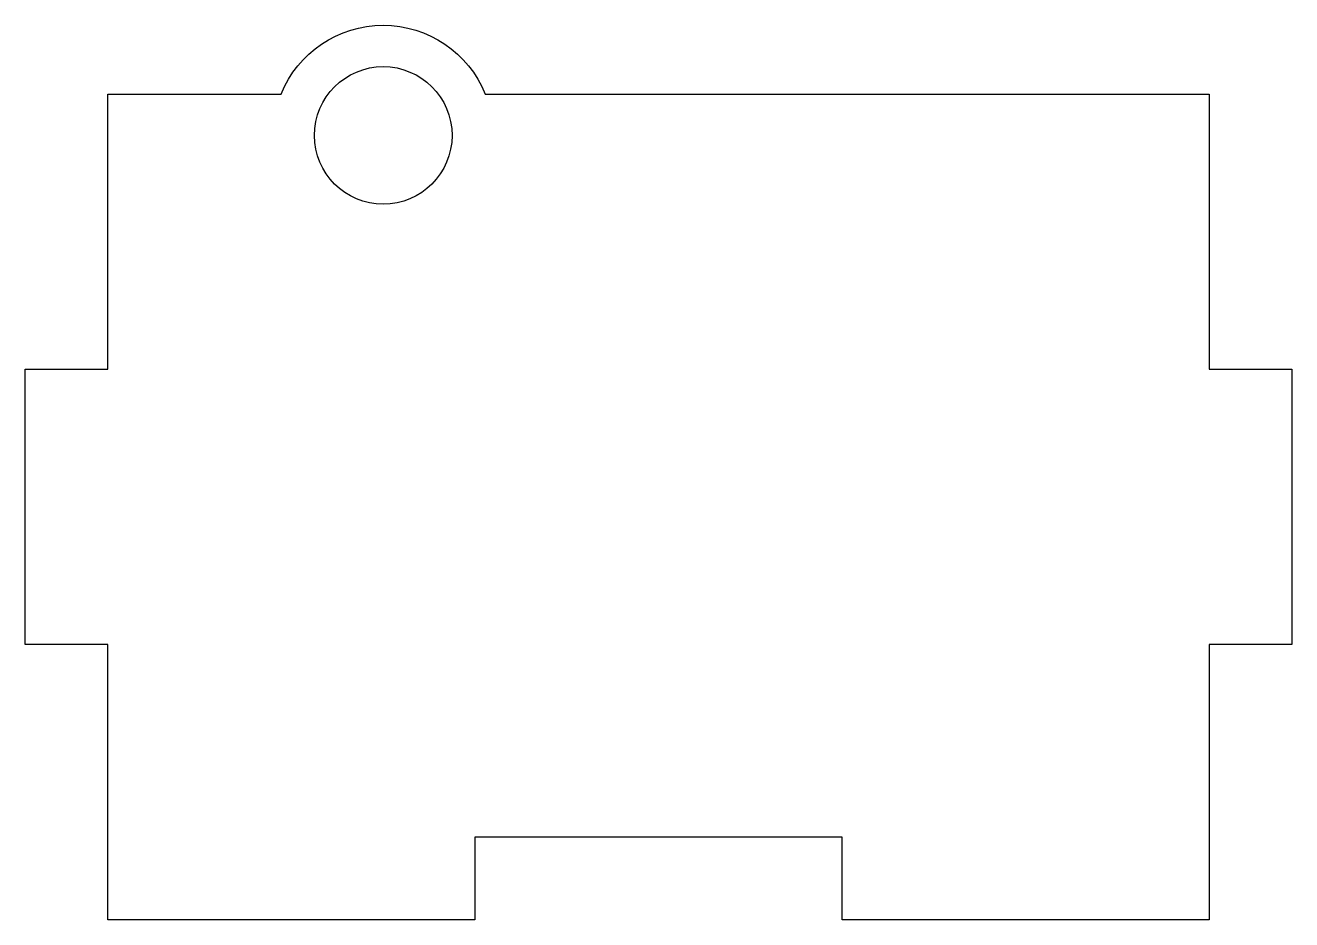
# Model space of a CAD drawing. Header units: millimetres. Extents: x -23 to 23, y 0 to 32.5.
import ezdxf

# ---------------------------------------------------------------- set-up
doc = ezdxf.new("R2010")
doc.units = ezdxf.units.MM
doc.layers.get('0').update_dxf_attribs({"linetype": 'CONTINUOUS'})

msp = doc.modelspace()

# ---------------------------------------------------------------- linework, layer by layer
msp.add_lwpolyline([(-20, 30), (-13.708, 30, -0.6742), (-6.292, 30), (20, 30), (20, 20), (23, 20), (23, 10), (20, 10), (20, 0), (6.667, 0), (6.667, 3), (-6.667, 3), (-6.667, 0), (-20, 0), (-20, 10), (-23, 10), (-23, 20), (-20, 20)], format="xyb", close=True)
msp.add_circle((-10, 28.5), 2.5)

doc.saveas('drawing.dxf')
